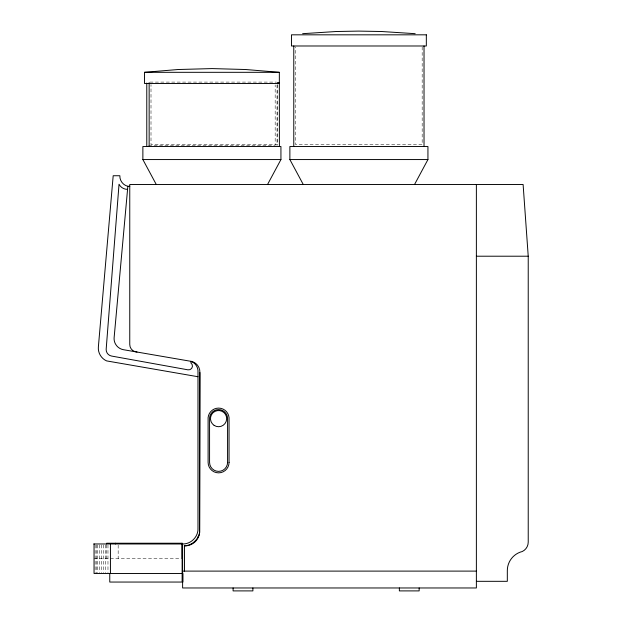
<?xml version="1.0" encoding="UTF-8"?>
<svg xmlns="http://www.w3.org/2000/svg" width="622" height="622" viewBox="0 0 622 622"><rect width="100%" height="100%" fill="white"/><g stroke="black" fill="none" stroke-linecap="round" stroke-linejoin="round"><path stroke-width="0.47" stroke-dasharray="3.11 2.33" d="M149.925 82.096L276.292 82.096M148.642 145.323L275.173 145.323L275.173 84.965M94.046 558.626L181.173 558.626M422.167 46.953L422.167 144.669L295.637 144.669L295.637 46.953M277.536 84.584L277.536 144.669L151.006 144.669L151.006 84.584M277.031 84.981L277.031 145.571M118.164 545.16L118.164 558.626M107.971 544.919L107.971 572.535M106.626 544.88L106.626 558.626M105.732 544.919L105.732 572.535M103.477 544.919L103.477 572.535M101.355 544.919L101.355 572.535M99.411 544.919L99.411 572.535M97.701 544.919L97.701 572.535M96.262 544.919L96.262 573.484M95.127 544.919L95.127 572.535"/><path stroke-width="0.93" d="M182.129 558.626L182.129 543.231L106.626 543.231L106.626 543.993M197.959 376.722L106.626 360.908C101.285 358.622 97.809 352.76 98.369 346.983L113.188 175.738L119.852 175.738C119.58 180.574 123.117 185.239 127.852 186.281L114.137 337.528A11.32 11.32 0 0 0 115.008 343.033L115.645 344.285A11.32 11.32 0 0 0 123.49 349.712L190.962 361.32A10.729 10.729 0 0 1 199.856 372.492L199.631 532.463C198.364 539.686 191.833 545.478 184.509 545.867L184.509 571.105M198.053 536.98L198.745 535.371M267.546 184.493L280.934 159.559L280.934 146.528L142.873 146.528L142.873 159.559L156.27 184.493M414.54 184.493L427.936 159.559L427.936 146.528L289.875 146.528L289.875 159.559L303.264 184.493M191.848 361.569L191.032 362.027L190.868 362.945A3.833 3.833 0 0 1 187.953 369.833L111.571 356.056A6.585 6.585 0 0 1 106.16 349.408L119.027 184.221A9.416 9.416 0 0 0 127.572 189.36M279.34 83.48L144.467 83.48L144.467 72.315L178.024 69.524L212.125 68.591L245.783 69.524L279.34 72.315L279.402 146.528M302.634 33.681L336.238 31.512L358.684 31.1L381.574 31.512L415.169 33.681M144.467 72.315L279.34 72.315M277.179 82.64L279.402 82.64M142.873 159.559L280.934 159.559M289.875 159.559L427.936 159.559M127.852 186.281L129.757 186.281M476.374 256.21L528.226 256.21L528.226 542.135A10.372 10.372 0 0 1 522.286 551.512A19.694 19.694 0 0 0 507.319 570.631L507.319 581.321L476.374 581.321M93.774 543.962L182.137 543.993M182.604 571.105L476.374 571.105M182.129 573.484L94.046 573.484L94.046 543.962M192.042 361.576L190.962 361.32A10.768 10.768 0 0 1 197.983 372.492L197.983 528.132C198.542 536.553 191.04 544.281 182.604 543.962L182.604 587.969L476.374 587.969L476.374 184.493M528.226 256.21L523.11 184.493L129.757 184.493L129.757 344.471A7.573 7.573 0 0 0 137.003 352.036M424.025 45.989L424.025 146.528M419.158 587.969L419.158 590.9L399.363 590.9L399.363 587.969M293.778 45.989L293.778 146.528M252.89 587.969L252.89 590.9L233.095 590.9L233.095 587.969M199.856 372.492L199.631 532.463A14.718 14.718 0 0 1 184.509 545.867M182.891 573.484L182.891 582.052M182.129 543.231L182.129 582.052L109.76 582.052L109.76 573.484M149.148 82.64L149.148 146.528M146.776 83.053L146.776 146.528M115.529 543.231L115.529 543.962M110.436 543.962L110.436 573.484M426.334 34.824L291.469 34.824L291.469 45.989L426.334 45.989L426.334 34.824M229.052 462.379L229.052 417.626A10.52 10.52 0 0 0 208.106 417.626L208.106 462.379A10.473 10.473 0 0 0 218.579 472.86A10.473 10.473 0 0 0 229.052 462.379M227.574 462.379L227.574 417.79A9.042 9.042 0 0 0 209.567 417.79L209.575 462.379A9.003 9.003 0 0 0 218.579 471.383A9.003 9.003 0 0 0 227.574 462.379M214.139 425.394A8.094 8.094 0 0 0 226.657 419.088A8.094 8.094 0 0 0 214.932 411.399A8.094 8.094 0 0 0 214.139 425.394"/></g></svg>
